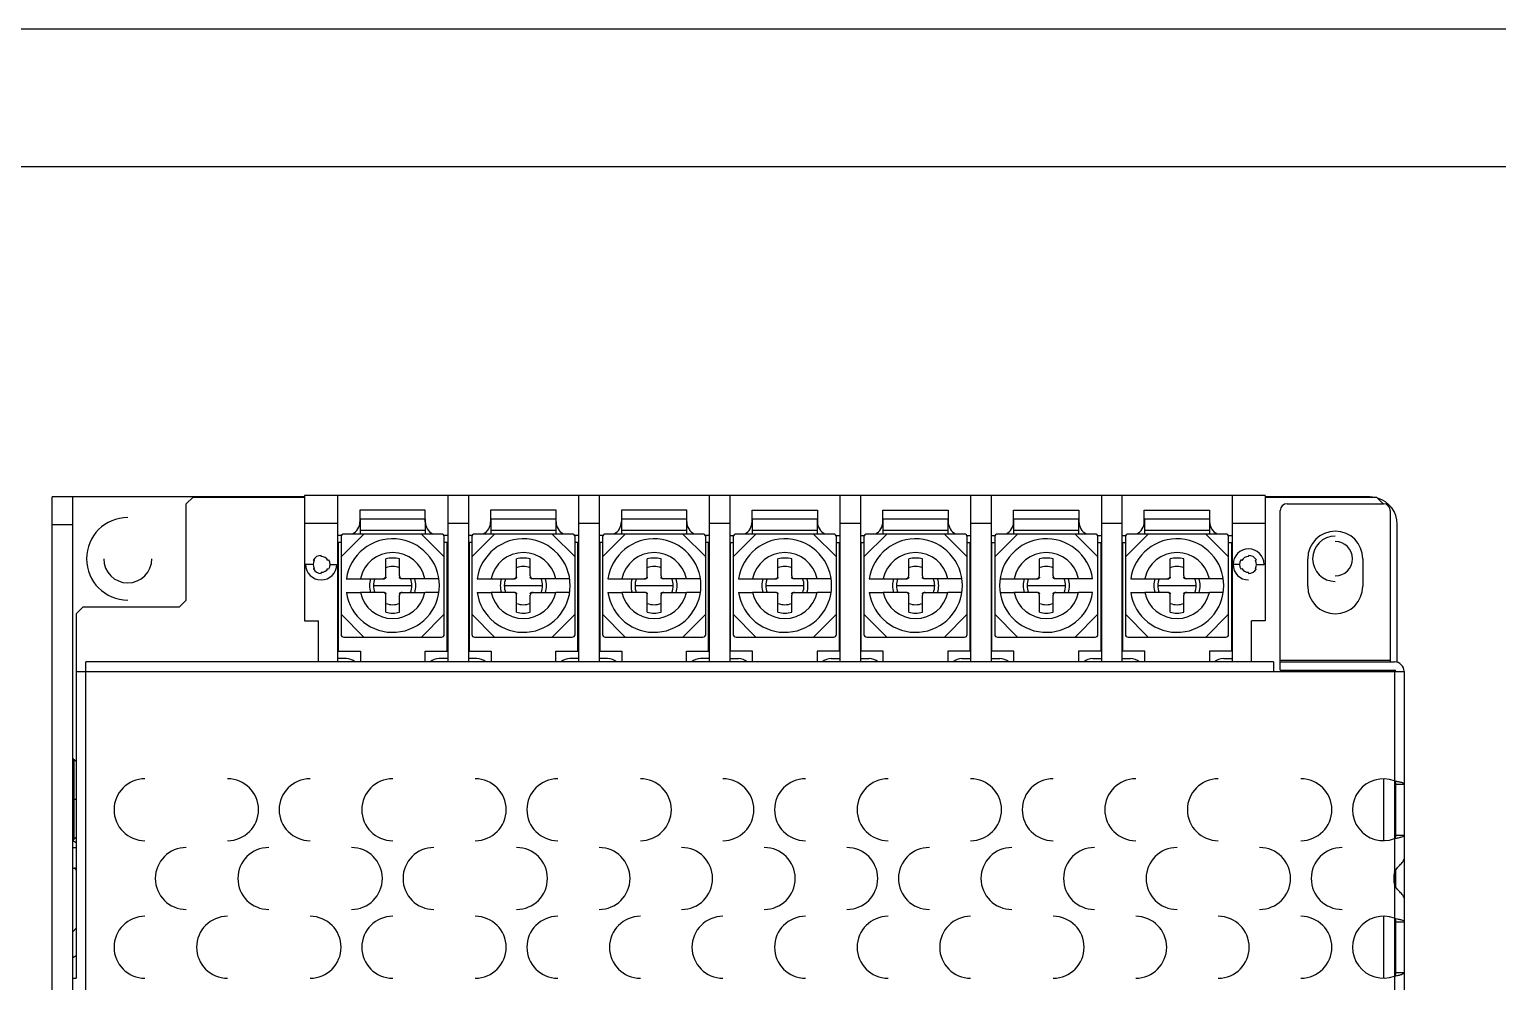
# Model space of a CAD drawing. Header units: millimetres. Extents: x -876 to 1110, y -521 to 521.
# Drawn here: x 288.8 to 395.5, y 275.7 to 345 of the extents above; entities that cross this region are included whole.
import ezdxf

# ---------------------------------------------------------------- set-up
doc = ezdxf.new("R2010")
doc.units = ezdxf.units.MM

msp = doc.modelspace()

# ---------------------------------------------------------------- linework, layer by layer
at = {"color": 7, "linetype": 'Continuous', "lineweight": 25}
for p, q in [((590.48, 345), (230.48, 345)), ((555.48, 335), (240.48, 335)), ((308.83, 311), (290.48, 311)), ((290.48, 112), (290.48, 311)), ((291.98, 112), (291.98, 311)), ((300.73, 310.99), (300.23, 310.49)), ((300.73, 310.99), (308.83, 310.99)), ((308.83, 311.09), (308.83, 301.99)), ((378.63, 311.09), (308.83, 311.09)), ((311.23, 311.09), (311.23, 299)), ((319.23, 311.09), (319.23, 299)), ((320.73, 311.09), (320.73, 299)), ((328.73, 311.09), (328.73, 299)), ((330.23, 311.09), (330.23, 299)), ((338.23, 311.09), (338.23, 299)), ((339.73, 311.09), (339.73, 299)), ((347.73, 311.09), (347.73, 299)), ((349.23, 311.09), (349.23, 299)), ((357.23, 311.09), (357.23, 299)), ((358.73, 311.09), (358.73, 299)), ((366.73, 311.09), (366.73, 299)), ((368.23, 311.09), (368.23, 299)), ((376.23, 311.09), (376.23, 299)), ((378.63, 311.09), (378.63, 301.99)), ((386.23, 311), (378.63, 311)), ((378.63, 310.99), (386.73, 310.99)), ((386.43, 310.99), (386.23, 311)), ((387.22, 310.5), (386.73, 310.99)), ((300.23, 303.49), (300.23, 310.49)), ((317.6, 310.04), (312.85, 310.04)), ((312.85, 310.04), (312.85, 309.19)), ((317.6, 309.19), (317.6, 310.04)), ((327.1, 310.04), (322.35, 310.04)), ((322.35, 310.04), (322.35, 309.19)), ((327.1, 309.19), (327.1, 310.04)), ((336.6, 310.04), (331.85, 310.04)), ((331.85, 310.04), (331.85, 309.19)), ((336.6, 309.19), (336.6, 310.04)), ((341.35, 310.04), (346.1, 310.04)), ((341.35, 309.19), (341.35, 310.04)), ((346.1, 310.04), (346.1, 309.19)), ((350.85, 310.04), (355.6, 310.04)), ((350.85, 309.19), (350.85, 310.04)), ((355.6, 310.04), (355.6, 309.19)), ((360.35, 310.04), (365.1, 310.04)), ((360.35, 309.19), (360.35, 310.04)), ((365.1, 310.04), (365.1, 309.19)), ((369.85, 310.04), (374.6, 310.04)), ((369.85, 309.19), (369.85, 310.04)), ((374.6, 310.04), (374.6, 309.19)), ((379.73, 298.4), (379.73, 310)), ((380.23, 310.5), (387.23, 310.5)), ((387.73, 310), (387.73, 299)), ((290.48, 309), (291.98, 309)), ((308.83, 309.09), (311.23, 309.09)), ((312.88, 308.3), (312.88, 309.39)), ((317.58, 309.39), (312.88, 309.39)), ((312.88, 308.59), (317.58, 308.59)), ((317.58, 309.39), (317.58, 308.3)), ((319.23, 309.09), (320.73, 309.09)), ((322.38, 308.3), (322.38, 309.39)), ((327.08, 309.39), (322.38, 309.39)), ((322.38, 308.59), (327.08, 308.59)), ((327.08, 309.39), (327.08, 308.3)), ((328.73, 309.09), (330.23, 309.09)), ((331.88, 308.3), (331.88, 309.39)), ((336.58, 309.39), (331.88, 309.39)), ((331.88, 308.59), (336.58, 308.59)), ((336.58, 309.39), (336.58, 308.3)), ((338.23, 309.09), (339.73, 309.09)), ((341.38, 308.3), (341.38, 309.39)), ((346.08, 309.39), (341.38, 309.39)), ((341.38, 308.59), (346.08, 308.59)), ((346.08, 309.39), (346.08, 308.3)), ((347.73, 309.09), (349.23, 309.09)), ((350.88, 308.3), (350.88, 309.39)), ((355.58, 309.39), (350.88, 309.39)), ((350.88, 308.59), (355.58, 308.59)), ((355.58, 309.39), (355.58, 308.3)), ((357.23, 309.09), (358.73, 309.09)), ((360.38, 308.3), (360.38, 309.39)), ((365.08, 309.39), (360.38, 309.39)), ((360.38, 308.59), (365.08, 308.59)), ((365.08, 309.39), (365.08, 308.3)), ((366.73, 309.09), (368.23, 309.09)), ((369.88, 308.3), (369.88, 309.39)), ((374.58, 309.39), (369.88, 309.39)), ((369.88, 308.59), (374.58, 308.59)), ((374.58, 309.39), (374.58, 308.3)), ((376.23, 309.09), (378.63, 309.09)), ((388.23, 298.97), (388.23, 309)), ((311.5, 308.19), (311.23, 308.19)), ((311.28, 307.69), (311.28, 299.79)), ((311.48, 307.69), (311.28, 307.69)), ((311.48, 306.65), (313.13, 308.3)), ((311.48, 308.1), (311.48, 301)), ((318.78, 308.3), (311.68, 308.3)), ((317.32, 308.3), (318.98, 306.65)), ((319.23, 308.19), (318.96, 308.19)), ((318.98, 301), (318.98, 308.1)), ((319.18, 307.69), (318.98, 307.69)), ((319.18, 299.79), (319.18, 307.69)), ((321, 308.19), (320.73, 308.19)), ((320.78, 307.69), (320.78, 299.79)), ((320.98, 307.69), (320.78, 307.69)), ((320.98, 306.65), (322.63, 308.3)), ((320.98, 308.1), (320.98, 301)), ((328.28, 308.3), (321.18, 308.3)), ((326.82, 308.3), (328.48, 306.65)), ((328.73, 308.19), (328.46, 308.19)), ((328.48, 301), (328.48, 308.1)), ((328.68, 307.69), (328.48, 307.69)), ((328.68, 299.79), (328.68, 307.69)), ((330.5, 308.19), (330.23, 308.19)), ((330.28, 307.69), (330.28, 299.79)), ((330.48, 307.69), (330.28, 307.69)), ((330.48, 306.65), (332.13, 308.3)), ((330.48, 308.1), (330.48, 301)), ((337.78, 308.3), (330.68, 308.3)), ((336.32, 308.3), (337.98, 306.65)), ((338.23, 308.19), (337.96, 308.19)), ((337.98, 301), (337.98, 308.1)), ((338.18, 307.69), (337.98, 307.69)), ((338.18, 299.79), (338.18, 307.69)), ((339.73, 308.19), (340, 308.19)), ((339.78, 299.79), (339.78, 307.69)), ((339.78, 307.69), (339.98, 307.69)), ((339.98, 306.65), (341.63, 308.3)), ((339.98, 308.1), (339.98, 301)), ((347.28, 308.3), (340.18, 308.3)), ((345.82, 308.3), (347.48, 306.65)), ((347.46, 308.19), (347.73, 308.19)), ((347.48, 301), (347.48, 308.1)), ((347.48, 307.69), (347.68, 307.69)), ((347.68, 307.69), (347.68, 299.79)), ((349.23, 308.19), (349.5, 308.19)), ((349.28, 299.79), (349.28, 307.69)), ((349.28, 307.69), (349.48, 307.69)), ((349.48, 306.65), (351.13, 308.3)), ((349.48, 308.1), (349.48, 301)), ((356.78, 308.3), (349.68, 308.3)), ((355.32, 308.3), (356.98, 306.65)), ((356.96, 308.19), (357.23, 308.19)), ((356.98, 301), (356.98, 308.1)), ((356.98, 307.69), (357.18, 307.69)), ((357.18, 307.69), (357.18, 299.79)), ((358.73, 308.19), (359, 308.19)), ((358.78, 307.69), (358.98, 307.69)), ((358.78, 299.79), (358.78, 307.69)), ((358.98, 306.65), (360.63, 308.3)), ((358.98, 308.1), (358.98, 301)), ((366.28, 308.3), (359.18, 308.3)), ((364.82, 308.3), (366.48, 306.65)), ((366.46, 308.19), (366.73, 308.19)), ((366.48, 301), (366.48, 308.1)), ((366.48, 307.69), (366.68, 307.69)), ((366.68, 307.69), (366.68, 299.79)), ((368.23, 308.19), (368.5, 308.19)), ((368.28, 299.79), (368.28, 307.69)), ((368.28, 307.69), (368.48, 307.69)), ((368.48, 306.65), (370.13, 308.3)), ((368.48, 308.1), (368.48, 301)), ((375.78, 308.3), (368.68, 308.3)), ((374.32, 308.3), (375.98, 306.65)), ((375.96, 308.19), (376.23, 308.19)), ((375.98, 301), (375.98, 308.1)), ((375.98, 307.69), (376.18, 307.69)), ((376.18, 307.69), (376.18, 299.79)), ((309.46, 306.41), (309.53, 306.37)), ((310.03, 306.66), (310.03, 306.74)), ((310.59, 306.41), (310.53, 306.37)), ((314.73, 305.25), (314.73, 306.49)), ((315.73, 305.25), (315.73, 306.49)), ((324.23, 305.25), (324.23, 306.49)), ((325.23, 305.25), (325.23, 306.49)), ((333.73, 305.25), (333.73, 306.49)), ((334.73, 305.25), (334.73, 306.49)), ((343.23, 305.25), (343.23, 306.49)), ((344.23, 305.25), (344.23, 306.49)), ((352.73, 305.25), (352.73, 306.49)), ((353.73, 305.25), (353.73, 306.49)), ((362.23, 305.25), (362.23, 306.49)), ((363.23, 305.25), (363.23, 306.49)), ((371.73, 305.25), (371.73, 306.49)), ((372.73, 305.25), (372.73, 306.49)), ((376.93, 306.37), (376.86, 306.41)), ((377.43, 306.74), (377.43, 306.66)), ((377.93, 306.37), (377.99, 306.41)), ((381.73, 304.5), (381.73, 306.5)), ((385.73, 306.5), (385.73, 304.5)), ((309.45, 306.09), (308.9, 306.09)), ((309.53, 305.8), (309.46, 305.76)), ((310.03, 305.44), (310.03, 305.51)), ((310.53, 305.8), (310.59, 305.76)), ((310.68, 306.09), (311.15, 306.09)), ((376.78, 306.09), (376.3, 306.09)), ((376.86, 305.76), (376.93, 305.8)), ((377.43, 305.51), (377.43, 305.44)), ((377.99, 305.76), (377.93, 305.8)), ((378, 306.09), (378.55, 306.09)), ((312.88, 305.05), (314.63, 305.05)), ((313.84, 304.55), (316.62, 304.55)), ((317.58, 305.05), (315.83, 305.05)), ((322.38, 305.05), (324.13, 305.05)), ((323.34, 304.55), (326.12, 304.55)), ((327.08, 305.05), (325.33, 305.05)), ((331.88, 305.05), (333.63, 305.05)), ((332.84, 304.55), (335.62, 304.55)), ((336.58, 305.05), (334.83, 305.05)), ((341.38, 305.05), (343.13, 305.05)), ((342.34, 304.55), (345.12, 304.55)), ((346.08, 305.05), (344.33, 305.05)), ((350.88, 305.05), (352.63, 305.05)), ((351.84, 304.55), (354.62, 304.55)), ((355.58, 305.05), (353.83, 305.05)), ((360.38, 305.05), (362.13, 305.05)), ((361.34, 304.55), (364.12, 304.55)), ((365.08, 305.05), (363.33, 305.05)), ((369.88, 305.05), (371.63, 305.05)), ((370.84, 304.55), (373.62, 304.55)), ((374.58, 305.05), (372.83, 305.05)), ((300.23, 303.49), (299.73, 303)), ((314.63, 304.05), (312.88, 304.05)), ((314.73, 302.62), (314.73, 303.85)), ((315.73, 302.62), (315.73, 303.85)), ((315.83, 304.05), (317.58, 304.05)), ((324.13, 304.05), (322.38, 304.05)), ((324.23, 302.62), (324.23, 303.85)), ((325.23, 302.62), (325.23, 303.85)), ((325.33, 304.05), (327.08, 304.05)), ((333.63, 304.05), (331.88, 304.05)), ((333.73, 302.62), (333.73, 303.85)), ((334.73, 302.62), (334.73, 303.85)), ((334.83, 304.05), (336.58, 304.05)), ((343.13, 304.05), (341.38, 304.05)), ((343.23, 302.62), (343.23, 303.85)), ((344.23, 302.62), (344.23, 303.85)), ((344.33, 304.05), (346.08, 304.05)), ((352.63, 304.05), (350.88, 304.05)), ((352.73, 302.62), (352.73, 303.85)), ((353.73, 302.62), (353.73, 303.85)), ((353.83, 304.05), (355.58, 304.05)), ((362.13, 304.05), (360.38, 304.05)), ((362.23, 302.62), (362.23, 303.85)), ((363.23, 302.62), (363.23, 303.85)), ((363.33, 304.05), (365.08, 304.05)), ((371.63, 304.05), (369.88, 304.05)), ((371.73, 302.62), (371.73, 303.85)), ((372.73, 302.62), (372.73, 303.85)), ((372.83, 304.05), (374.58, 304.05)), ((292.73, 303), (292.23, 302.49)), ((292.23, 302.49), (292.23, 276)), ((292.73, 303), (299.73, 303)), ((308.83, 301.99), (309.83, 301.99)), ((309.83, 299), (309.83, 301.99)), ((313.13, 300.8), (311.48, 302.46)), ((318.98, 302.46), (317.32, 300.8)), ((322.63, 300.8), (320.98, 302.46)), ((328.48, 302.46), (326.82, 300.8)), ((332.13, 300.8), (330.48, 302.46)), ((337.98, 302.46), (336.32, 300.8)), ((341.63, 300.8), (339.98, 302.46)), ((347.48, 302.46), (345.82, 300.8)), ((351.13, 300.8), (349.48, 302.46)), ((356.98, 302.46), (355.32, 300.8)), ((360.63, 300.8), (358.98, 302.46)), ((366.48, 302.46), (364.82, 300.8)), ((370.13, 300.8), (368.48, 302.46)), ((375.98, 302.46), (374.32, 300.8)), ((378.63, 301.99), (377.63, 301.99)), ((377.63, 299), (377.63, 301.99)), ((311.68, 300.8), (318.78, 300.8)), ((321.18, 300.8), (328.28, 300.8)), ((330.68, 300.8), (337.78, 300.8)), ((340.18, 300.8), (347.28, 300.8)), ((349.68, 300.8), (356.78, 300.8)), ((359.18, 300.8), (366.28, 300.8)), ((368.68, 300.8), (375.78, 300.8)), ((292.93, 127.2), (292.93, 299)), ((379.23, 299), (292.93, 299)), ((311.85, 299.24), (311.23, 299.24)), ((311.28, 299.79), (312.88, 299.79)), ((312.88, 299.79), (312.88, 299)), ((317.58, 299), (317.58, 299.79)), ((317.58, 299.79), (319.18, 299.79)), ((319.23, 299.24), (318.6, 299.24)), ((321.35, 299.24), (320.73, 299.24)), ((320.78, 299.79), (322.38, 299.79)), ((322.38, 299.79), (322.38, 299)), ((327.08, 299), (327.08, 299.79)), ((327.08, 299.79), (328.68, 299.79)), ((328.73, 299.24), (328.1, 299.24)), ((330.85, 299.24), (330.23, 299.24)), ((330.28, 299.79), (331.88, 299.79)), ((331.88, 299.79), (331.88, 299)), ((336.58, 299), (336.58, 299.79)), ((336.58, 299.79), (338.18, 299.79)), ((338.23, 299.24), (337.6, 299.24)), ((339.73, 299.24), (340.35, 299.24)), ((341.38, 299.79), (339.78, 299.79)), ((341.38, 299), (341.38, 299.79)), ((347.68, 299.79), (346.08, 299.79)), ((346.08, 299.79), (346.08, 299)), ((347.1, 299.24), (347.73, 299.24)), ((349.23, 299.24), (349.85, 299.24)), ((350.88, 299.79), (349.28, 299.79)), ((350.88, 299), (350.88, 299.79)), ((357.18, 299.79), (355.58, 299.79)), ((355.58, 299.79), (355.58, 299)), ((356.6, 299.24), (357.23, 299.24)), ((358.73, 299.24), (359.35, 299.24)), ((360.38, 299.79), (358.78, 299.79)), ((360.38, 299), (360.38, 299.79)), ((366.68, 299.79), (365.08, 299.79)), ((365.08, 299.79), (365.08, 299)), ((366.1, 299.24), (366.73, 299.24)), ((368.23, 299.24), (368.85, 299.24)), ((369.88, 299.79), (368.28, 299.79)), ((369.88, 299), (369.88, 299.79)), ((376.18, 299.79), (374.58, 299.79)), ((374.58, 299.79), (374.58, 299)), ((375.6, 299.24), (376.23, 299.24)), ((379.23, 299), (379.23, 298.3)), ((387.73, 299.1), (379.73, 299.1)), ((379.73, 299), (388.03, 299)), ((292.23, 298.3), (388.73, 298.3)), ((379.73, 298.4), (388.03, 298.4)), ((387.23, 298.4), (387.23, 298.3)), ((388.03, 298.3), (388.03, 115.6)), ((388.73, 298.3), (388.73, 115)), ((292.23, 291.75), (292.08, 291.9)), ((292.08, 286.1), (292.08, 291.9)), ((387.23, 290.5), (387.23, 286)), ((388.13, 290.11), (388.73, 290.11)), ((388.13, 286.38), (388.13, 290.11)), ((292.23, 289), (292.08, 289)), ((292.23, 285.85), (291.98, 286)), ((292.08, 286.1), (292.23, 286.25)), ((388.73, 286.38), (388.13, 286.38)), ((291.98, 285.5), (292.23, 285.5)), ((291.98, 284), (292.23, 284)), ((292.08, 284.04), (292.23, 283.86)), ((388.13, 282.61), (388.13, 283.88)), ((292.23, 279.63), (291.98, 279.36)), ((387.23, 280.5), (387.23, 276)), ((388.13, 280.11), (388.73, 280.11)), ((388.13, 276.38), (388.13, 280.11)), ((291.98, 277.5), (292.23, 277.65)), ((388.73, 276.38), (388.13, 276.38)), ((291.98, 276), (292.23, 276))]:
    msp.add_line(p, q, dxfattribs=at)
for centre, radius, start, end in [((386.23, 309), 2, 0, 73.3157), ((295.98, 306.5), 3, 90, 270), ((380.23, 310), 0.5, 90, 180), ((387.23, 310), 0.5, 0, 90), ((311.85, 309.19), 1, 297.7423, 360), ((318.6, 309.19), 1, 180, 242.2577), ((321.35, 309.19), 1, 297.7423, 360), ((328.1, 309.19), 1, 180, 242.2577), ((330.85, 309.19), 1, 297.7423, 0), ((337.6, 309.19), 1, 180, 242.2577), ((340.35, 309.19), 1, 297.7423, 0), ((347.1, 309.19), 1, 180, 242.2577), ((349.85, 309.19), 1, 297.7423, 0), ((356.6, 309.19), 1, 180, 242.2577), ((359.35, 309.19), 1, 297.7423, 360), ((366.1, 309.19), 1, 180, 242.2577), ((368.85, 309.19), 1, 297.7423, 360), ((375.6, 309.19), 1, 180, 242.2577), ((383.73, 306.5), 2, 0, 180), ((311.68, 308.1), 0.2, 90, 180), ((315.23, 304.55), 3.4, 188.4565, 171.5435), ((318.78, 308.1), 0.2, 360, 90), ((321.18, 308.1), 0.2, 90, 180), ((324.73, 304.55), 3.4, 188.4565, 171.5435), ((328.28, 308.1), 0.2, 0, 90), ((330.68, 308.1), 0.2, 90, 180), ((334.23, 304.55), 3.4, 188.4565, 171.5435), ((337.78, 308.1), 0.2, 0, 90), ((340.18, 308.1), 0.2, 90, 180), ((343.73, 304.55), 3.4, 188.4565, 171.5435), ((347.28, 308.1), 0.2, 0, 90), ((349.68, 308.1), 0.2, 90, 180), ((353.23, 304.55), 3.4, 188.4565, 171.5435), ((356.78, 308.1), 0.2, 0, 90), ((359.18, 308.1), 0.2, 90, 180), ((362.73, 304.55), 3.4, 8.4565, 351.5435), ((366.28, 308.1), 0.2, 0, 90), ((368.68, 308.1), 0.2, 90, 180), ((372.23, 304.55), 3.4, 188.4565, 171.5435), ((375.78, 308.1), 0.2, 360, 90), ((383.73, 306.5), 1.65, 90, 270), ((383.73, 306.5), 1.25, 270, 90), ((295.98, 306.5), 1.75, 180, 0), ((310.03, 306.09), 0.575, 150, 210), ((310.03, 306.09), 0.65, 90, 150), ((310.03, 306.09), 0.575, 30, 90), ((310.03, 306.09), 0.65, 330, 30), ((315.23, 304.55), 2.4, 12.0247, 167.9753), ((315.23, 304.55), 2, 75.5225, 104.4775), ((324.73, 304.55), 2.4, 12.0247, 167.9753), ((324.73, 304.55), 2, 75.5225, 104.4775), ((334.23, 304.55), 2.4, 12.0247, 167.9753), ((334.23, 304.55), 2, 75.5225, 104.4775), ((343.73, 304.55), 2.4, 12.0247, 167.9753), ((343.73, 304.55), 2, 75.5225, 104.4775), ((353.23, 304.55), 2.4, 12.0247, 167.9753), ((353.23, 304.55), 2, 75.5225, 104.4775), ((362.73, 304.55), 2.4, 12.0247, 167.9753), ((362.73, 304.55), 2, 75.5225, 104.4775), ((372.23, 304.55), 2.4, 12.0247, 167.9753), ((372.23, 304.55), 2, 75.5225, 104.4775), ((377.43, 306.09), 1.13, 360, 270), ((377.43, 306.09), 0.65, 150, 210), ((377.43, 306.09), 0.575, 90, 150), ((377.43, 306.09), 0.65, 30, 90), ((377.43, 306.09), 0.575, 330, 30), ((310.03, 306.09), 1.13, 180, 0), ((310.03, 306.09), 0.65, 210, 270), ((310.03, 306.09), 0.575, 270, 330), ((315.23, 304.55), 1.39, 68.8975, 111.1025), ((324.73, 304.55), 1.39, 68.8975, 111.1025), ((334.23, 304.55), 1.39, 68.8975, 111.1025), ((343.73, 304.55), 1.39, 68.8975, 111.1025), ((353.23, 304.55), 1.39, 68.8975, 111.1025), ((362.73, 304.55), 1.39, 68.8975, 111.1025), ((372.23, 304.55), 1.39, 68.8975, 111.1025), ((377.43, 306.09), 0.575, 210, 270), ((377.43, 306.09), 0.65, 270, 330), ((315.23, 304.55), 1.68, 162.6842, 197.3158), ((315.23, 304.55), 1.39, 158.8975, 201.1025), ((315.23, 304.55), 1.39, 338.8976, 21.1025), ((315.23, 304.55), 1.68, 342.6842, 17.3159), ((324.73, 304.55), 1.68, 162.6842, 197.3158), ((324.73, 304.55), 1.39, 158.8975, 201.1025), ((324.73, 304.55), 1.39, 338.8976, 21.1025), ((324.73, 304.55), 1.68, 342.6842, 17.3159), ((334.23, 304.55), 1.68, 162.6842, 197.3158), ((334.23, 304.55), 1.39, 158.8975, 201.1025), ((334.23, 304.55), 1.39, 338.8976, 21.1025), ((334.23, 304.55), 1.68, 342.6842, 17.3159), ((343.73, 304.55), 1.68, 162.6842, 197.3158), ((343.73, 304.55), 1.39, 158.8975, 201.1025), ((343.73, 304.55), 1.39, 338.8976, 21.1025), ((343.73, 304.55), 1.68, 342.6842, 17.3159), ((353.23, 304.55), 1.68, 162.6842, 197.3158), ((353.23, 304.55), 1.39, 158.8975, 201.1025), ((353.23, 304.55), 1.39, 338.8976, 21.1025), ((353.23, 304.55), 1.68, 342.6842, 17.3159), ((362.73, 304.55), 1.68, 162.6842, 197.3158), ((362.73, 304.55), 1.39, 158.8975, 201.1025), ((362.73, 304.55), 1.39, 338.8976, 21.1025), ((362.73, 304.55), 1.68, 342.6842, 17.3158), ((372.23, 304.55), 1.68, 162.6842, 197.3158), ((372.23, 304.55), 1.39, 158.8975, 201.1025), ((372.23, 304.55), 1.39, 338.8976, 21.1025), ((372.23, 304.55), 1.68, 342.6842, 17.3159), ((383.73, 304.5), 2, 180, 0), ((315.23, 304.55), 2.4, 192.0247, 347.9753), ((315.23, 304.55), 1.39, 248.8975, 291.1028), ((324.73, 304.55), 2.4, 192.0247, 347.9753), ((324.73, 304.55), 1.39, 248.8975, 291.1028), ((334.23, 304.55), 2.4, 192.0247, 347.9753), ((334.23, 304.55), 1.39, 248.8975, 291.1028), ((343.73, 304.55), 2.4, 192.0247, 347.9753), ((343.73, 304.55), 1.39, 248.8975, 291.1028), ((353.23, 304.55), 2.4, 192.0247, 347.9753), ((353.23, 304.55), 1.39, 248.8975, 291.1026), ((362.73, 304.55), 2.4, 192.0247, 347.9753), ((362.73, 304.55), 1.39, 248.8975, 291.1026), ((372.23, 304.55), 2.4, 192.0247, 347.9753), ((372.23, 304.55), 1.39, 248.8975, 291.1026), ((315.23, 304.55), 2, 255.5225, 284.478), ((324.73, 304.55), 2, 255.5225, 284.478), ((334.23, 304.55), 2, 255.5225, 284.478), ((343.73, 304.55), 2, 255.5225, 284.478), ((353.23, 304.55), 2, 255.5225, 284.478), ((362.73, 304.55), 2, 255.5225, 284.478), ((372.23, 304.55), 2, 255.5225, 284.478), ((311.68, 301), 0.2, 180, 270), ((318.78, 301), 0.2, 270, 0), ((321.18, 301), 0.2, 180, 270), ((328.28, 301), 0.2, 270, 0), ((330.68, 301), 0.2, 180, 270), ((337.78, 301), 0.2, 270, 0), ((340.18, 301), 0.2, 180, 270), ((347.28, 301), 0.2, 270, 0), ((349.68, 301), 0.2, 180, 270), ((356.78, 301), 0.2, 270, 0), ((359.18, 301), 0.2, 180, 270), ((366.28, 301), 0.2, 270, 0), ((368.68, 301), 0.2, 180, 270), ((375.78, 301), 0.2, 270, 0), ((311.85, 298.24), 1, 49.5702, 90), ((318.6, 298.24), 1, 90, 130.4298), ((321.35, 298.24), 1, 49.5702, 90), ((328.1, 298.24), 1, 90, 130.4298), ((330.85, 298.24), 1, 49.5702, 90), ((337.6, 298.24), 1, 90, 130.4298), ((340.35, 298.24), 1, 49.5702, 90), ((347.1, 298.24), 1, 90, 130.4298), ((349.85, 298.24), 1, 49.5702, 90), ((356.6, 298.24), 1, 90, 130.4298), ((359.35, 298.24), 1, 49.5702, 90), ((366.1, 298.24), 1, 90, 130.4298), ((368.85, 298.24), 1, 49.5702, 90), ((375.6, 298.24), 1, 90, 130.4298), ((388.03, 298.3), 0.7, 0, 90), ((388.03, 298.3), 0.1, 0, 90), ((292.08, 292), 0.1, 180, 270), ((297.23, 288.25), 2.25, 90, 270), ((303.23, 288.25), 2.25, 270, 90), ((309.23, 288.25), 2.25, 90, 270), ((315.23, 288.25), 2.25, 90, 270), ((321.23, 288.25), 2.25, 270, 90), ((327.23, 288.25), 2.25, 90, 270), ((333.23, 288.25), 2.25, 270, 90), ((339.23, 288.25), 2.25, 270, 90), ((345.23, 288.25), 2.25, 90, 270), ((351.23, 288.25), 2.25, 90, 270), ((357.23, 288.25), 2.25, 270, 90), ((363.23, 288.25), 2.25, 90, 270), ((369.23, 288.25), 2.25, 90, 270), ((375.23, 288.25), 2.25, 90, 270), ((381.23, 288.25), 2.25, 270, 90), ((387.23, 288.25), 2.25, 69.1725, 290.8275), ((292.08, 286), 0.1, 90, 180), ((300.23, 283.25), 2.25, 90, 270), ((306.23, 283.25), 2.25, 90, 270), ((312.23, 283.25), 2.25, 270, 90), ((318.23, 283.25), 2.25, 90, 270), ((324.23, 283.25), 2.25, 270, 90), ((330.23, 283.25), 2.25, 270, 90), ((336.23, 283.25), 2.25, 270, 90), ((342.23, 283.25), 2.25, 270, 90), ((348.23, 283.25), 2.25, 270, 90), ((354.23, 283.25), 2.25, 90, 270), ((360.23, 283.25), 2.25, 90, 270), ((366.23, 283.25), 2.25, 90, 270), ((372.23, 283.25), 2.25, 90, 270), ((378.23, 283.25), 2.25, 270, 90), ((384.23, 283.25), 2.25, 90, 270), ((390.23, 283.25), 2.25, 167.8985, 192.1015), ((297.23, 278.25), 2.25, 90, 270), ((303.23, 278.25), 2.25, 90, 270), ((309.23, 278.25), 2.25, 270, 90), ((315.23, 278.25), 2.25, 90, 270), ((321.23, 278.25), 2.25, 270, 90), ((327.23, 278.25), 2.25, 90, 270), ((333.23, 278.25), 2.25, 90, 270), ((339.23, 278.25), 2.25, 90, 270), ((345.23, 278.25), 2.25, 90, 270), ((351.23, 278.25), 2.25, 90, 270), ((357.23, 278.25), 2.25, 90, 270), ((363.23, 278.25), 2.25, 270, 90), ((369.23, 278.25), 2.25, 270, 90), ((375.23, 278.25), 2.25, 270, 90), ((381.23, 278.25), 2.25, 270, 90), ((387.23, 278.25), 2.25, 69.1725, 290.8275)]:
    msp.add_arc(centre, radius, start, end, dxfattribs=at)
for points in [[(314.53, 305.05), (314.55, 305.05), (314.61, 305.06), (314.67, 305.11), (314.72, 305.17), (314.72, 305.23), (314.73, 305.25)], [(315.73, 305.25), (315.73, 305.23), (315.74, 305.17), (315.78, 305.11), (315.85, 305.06), (315.9, 305.05), (315.93, 305.05)], [(324.03, 305.05), (324.05, 305.05), (324.11, 305.06), (324.17, 305.11), (324.22, 305.17), (324.22, 305.23), (324.23, 305.25)], [(325.23, 305.25), (325.23, 305.23), (325.24, 305.17), (325.28, 305.11), (325.35, 305.06), (325.4, 305.05), (325.43, 305.05)], [(333.53, 305.05), (333.55, 305.05), (333.61, 305.06), (333.67, 305.11), (333.72, 305.17), (333.72, 305.23), (333.73, 305.25)], [(334.73, 305.25), (334.73, 305.23), (334.74, 305.17), (334.78, 305.11), (334.85, 305.06), (334.9, 305.05), (334.93, 305.05)], [(343.03, 305.05), (343.05, 305.05), (343.11, 305.06), (343.17, 305.11), (343.22, 305.17), (343.22, 305.23), (343.23, 305.25)], [(344.23, 305.25), (344.23, 305.23), (344.24, 305.17), (344.28, 305.11), (344.35, 305.06), (344.4, 305.05), (344.43, 305.05)], [(352.53, 305.05), (352.55, 305.05), (352.61, 305.06), (352.67, 305.11), (352.72, 305.17), (352.72, 305.23), (352.73, 305.25)], [(353.73, 305.25), (353.73, 305.23), (353.74, 305.17), (353.78, 305.11), (353.85, 305.06), (353.9, 305.05), (353.93, 305.05)], [(362.03, 305.05), (362.05, 305.05), (362.11, 305.06), (362.17, 305.11), (362.22, 305.17), (362.22, 305.23), (362.23, 305.25)], [(363.23, 305.25), (363.23, 305.23), (363.24, 305.17), (363.28, 305.11), (363.35, 305.06), (363.4, 305.05), (363.43, 305.05)], [(371.53, 305.05), (371.55, 305.05), (371.61, 305.06), (371.67, 305.11), (371.72, 305.17), (371.72, 305.23), (371.73, 305.25)], [(372.73, 305.25), (372.73, 305.23), (372.74, 305.17), (372.78, 305.11), (372.85, 305.06), (372.9, 305.05), (372.93, 305.05)], [(314.73, 303.85), (314.72, 303.88), (314.72, 303.93), (314.67, 304), (314.61, 304.04), (314.55, 304.05), (314.53, 304.05)], [(315.93, 304.05), (315.9, 304.05), (315.85, 304.04), (315.78, 304), (315.74, 303.93), (315.73, 303.88), (315.73, 303.85)], [(324.23, 303.85), (324.22, 303.88), (324.22, 303.93), (324.17, 304), (324.11, 304.04), (324.05, 304.05), (324.03, 304.05)], [(325.43, 304.05), (325.4, 304.05), (325.35, 304.04), (325.28, 304), (325.24, 303.93), (325.23, 303.88), (325.23, 303.85)], [(333.73, 303.85), (333.72, 303.88), (333.72, 303.93), (333.67, 304), (333.61, 304.04), (333.55, 304.05), (333.53, 304.05)], [(334.93, 304.05), (334.9, 304.05), (334.85, 304.04), (334.78, 304), (334.74, 303.93), (334.73, 303.88), (334.73, 303.85)], [(343.23, 303.85), (343.22, 303.88), (343.22, 303.93), (343.17, 304), (343.11, 304.04), (343.05, 304.05), (343.03, 304.05)], [(344.43, 304.05), (344.4, 304.05), (344.35, 304.04), (344.28, 304), (344.24, 303.93), (344.23, 303.88), (344.23, 303.85)], [(352.73, 303.85), (352.72, 303.88), (352.72, 303.93), (352.67, 304), (352.61, 304.04), (352.55, 304.05), (352.53, 304.05)], [(353.93, 304.05), (353.9, 304.05), (353.85, 304.04), (353.78, 304), (353.74, 303.93), (353.73, 303.88), (353.73, 303.85)], [(362.23, 303.85), (362.22, 303.88), (362.22, 303.93), (362.17, 304), (362.11, 304.04), (362.05, 304.05), (362.03, 304.05)], [(363.43, 304.05), (363.4, 304.05), (363.35, 304.04), (363.28, 304), (363.24, 303.93), (363.23, 303.88), (363.23, 303.85)], [(371.73, 303.85), (371.72, 303.88), (371.72, 303.93), (371.67, 304), (371.61, 304.04), (371.55, 304.05), (371.53, 304.05)], [(372.93, 304.05), (372.9, 304.05), (372.85, 304.04), (372.78, 304), (372.74, 303.93), (372.73, 303.88), (372.73, 303.85)]]:
    msp.add_open_spline(points, degree=3, dxfattribs=at)
for points, knots in [([(311.86, 305.05), (311.87, 305.05), (311.88, 305.05), (311.95, 305.05), (312.05, 305.05), (312.23, 305.05), (312.51, 305.05), (312.76, 305.05), (312.88, 305.05)], [0, 0, 0, 0, 0.135788, 0.268407, 0.397975, 0.524581, 0.767996, 1, 1, 1, 1]), ([(314.73, 305.15), (314.73, 305.15), (314.73, 305.13), (314.72, 305.11), (314.71, 305.1), (314.7, 305.08), (314.68, 305.07), (314.67, 305.06), (314.65, 305.05), (314.63, 305.05), (314.63, 305.05)], [0, 0, 0, 0, 0.141169, 0.273675, 0.388386, 0.500093, 0.611703, 0.726409, 0.858845, 1, 1, 1, 1]), ([(315.83, 305.05), (315.82, 305.05), (315.81, 305.05), (315.79, 305.06), (315.77, 305.07), (315.76, 305.08), (315.74, 305.1), (315.74, 305.11), (315.73, 305.13), (315.73, 305.15), (315.73, 305.15)], [0, 0, 0, 0, 0.141169, 0.273675, 0.388386, 0.500093, 0.611703, 0.726409, 0.858845, 1, 1, 1, 1]), ([(318.59, 305.05), (318.58, 305.05), (318.55, 305.05), (318.31, 305.05), (317.98, 305.05), (317.71, 305.05), (317.58, 305.05)], [0, 0, 0, 0, 0.248089, 0.495761, 0.744884, 1, 1, 1, 1]), ([(321.36, 305.05), (321.37, 305.05), (321.38, 305.05), (321.45, 305.05), (321.55, 305.05), (321.73, 305.05), (322.01, 305.05), (322.26, 305.05), (322.38, 305.05)], [0, 0, 0, 0, 0.135788, 0.268407, 0.397975, 0.524581, 0.767996, 1, 1, 1, 1]), ([(324.23, 305.15), (324.23, 305.15), (324.23, 305.13), (324.22, 305.11), (324.21, 305.1), (324.2, 305.08), (324.18, 305.07), (324.17, 305.06), (324.15, 305.05), (324.13, 305.05), (324.13, 305.05)], [0, 0, 0, 0, 0.1411695, 0.2736751, 0.3883858, 0.5000933, 0.6117032, 0.7264094, 0.8588451, 1, 1, 1, 1]), ([(325.33, 305.05), (325.32, 305.05), (325.31, 305.05), (325.29, 305.06), (325.27, 305.07), (325.26, 305.08), (325.24, 305.1), (325.24, 305.11), (325.23, 305.13), (325.23, 305.15), (325.23, 305.15)], [0, 0, 0, 0, 0.141169, 0.273675, 0.388386, 0.500093, 0.611703, 0.726409, 0.858845, 1, 1, 1, 1]), ([(328.09, 305.05), (328.08, 305.05), (328.05, 305.05), (327.81, 305.05), (327.48, 305.05), (327.21, 305.05), (327.08, 305.05)], [0, 0, 0, 0, 0.2480891, 0.495761, 0.7448843, 1, 1, 1, 1]), ([(330.86, 305.05), (330.87, 305.05), (330.88, 305.05), (330.95, 305.05), (331.05, 305.05), (331.23, 305.05), (331.51, 305.05), (331.76, 305.05), (331.88, 305.05)], [0, 0, 0, 0, 0.135788, 0.268407, 0.397975, 0.524581, 0.767996, 1, 1, 1, 1]), ([(333.73, 305.15), (333.73, 305.15), (333.73, 305.13), (333.72, 305.11), (333.71, 305.1), (333.7, 305.08), (333.68, 305.07), (333.67, 305.06), (333.65, 305.05), (333.63, 305.05), (333.63, 305.05)], [0, 0, 0, 0, 0.141169, 0.273675, 0.388386, 0.500093, 0.611703, 0.726409, 0.858845, 1, 1, 1, 1]), ([(334.83, 305.05), (334.82, 305.05), (334.81, 305.05), (334.79, 305.06), (334.77, 305.07), (334.76, 305.08), (334.74, 305.1), (334.74, 305.11), (334.73, 305.13), (334.73, 305.15), (334.73, 305.15)], [0, 0, 0, 0, 0.141169, 0.273675, 0.388386, 0.500093, 0.611703, 0.726409, 0.858845, 1, 1, 1, 1]), ([(337.59, 305.05), (337.58, 305.05), (337.55, 305.05), (337.31, 305.05), (336.98, 305.05), (336.71, 305.05), (336.58, 305.05)], [0, 0, 0, 0, 0.248089, 0.495761, 0.744884, 1, 1, 1, 1]), ([(340.36, 305.05), (340.37, 305.05), (340.38, 305.05), (340.45, 305.05), (340.55, 305.05), (340.73, 305.05), (341.01, 305.05), (341.26, 305.05), (341.38, 305.05)], [0, 0, 0, 0, 0.135788, 0.268407, 0.397975, 0.524581, 0.767996, 1, 1, 1, 1]), ([(343.23, 305.15), (343.23, 305.15), (343.23, 305.13), (343.22, 305.11), (343.21, 305.1), (343.2, 305.08), (343.18, 305.07), (343.17, 305.06), (343.15, 305.05), (343.13, 305.05), (343.13, 305.05)], [0, 0, 0, 0, 0.141169, 0.273675, 0.388386, 0.500093, 0.611703, 0.726409, 0.858845, 1, 1, 1, 1]), ([(344.33, 305.05), (344.32, 305.05), (344.31, 305.05), (344.29, 305.06), (344.27, 305.07), (344.26, 305.08), (344.24, 305.1), (344.24, 305.11), (344.23, 305.13), (344.23, 305.15), (344.23, 305.15)], [0, 0, 0, 0, 0.141169, 0.273675, 0.388386, 0.500093, 0.611703, 0.726409, 0.858845, 1, 1, 1, 1]), ([(347.09, 305.05), (347.08, 305.05), (347.05, 305.05), (346.81, 305.05), (346.48, 305.05), (346.21, 305.05), (346.08, 305.05)], [0, 0, 0, 0, 0.2480891, 0.495761, 0.7448843, 1, 1, 1, 1]), ([(349.86, 305.05), (349.87, 305.05), (349.88, 305.05), (349.95, 305.05), (350.05, 305.05), (350.23, 305.05), (350.51, 305.05), (350.76, 305.05), (350.88, 305.05)], [0, 0, 0, 0, 0.135788, 0.268407, 0.397975, 0.524581, 0.767996, 1, 1, 1, 1]), ([(352.73, 305.15), (352.73, 305.15), (352.73, 305.13), (352.72, 305.11), (352.71, 305.1), (352.7, 305.08), (352.68, 305.07), (352.67, 305.06), (352.65, 305.05), (352.63, 305.05), (352.63, 305.05)], [0, 0, 0, 0, 0.141168, 0.273672, 0.388384, 0.500093, 0.611705, 0.726413, 0.858847, 1, 1, 1, 1]), ([(353.83, 305.05), (353.82, 305.05), (353.81, 305.05), (353.79, 305.06), (353.77, 305.07), (353.76, 305.08), (353.74, 305.1), (353.74, 305.11), (353.73, 305.13), (353.73, 305.15), (353.73, 305.15)], [0, 0, 0, 0, 0.141168, 0.273672, 0.388384, 0.500093, 0.611705, 0.726413, 0.858847, 1, 1, 1, 1]), ([(356.59, 305.05), (356.58, 305.05), (356.55, 305.05), (356.31, 305.05), (355.98, 305.05), (355.71, 305.05), (355.58, 305.05)], [0, 0, 0, 0, 0.248089, 0.495761, 0.744884, 1, 1, 1, 1]), ([(359.36, 305.05), (359.37, 305.05), (359.38, 305.05), (359.45, 305.05), (359.55, 305.05), (359.73, 305.05), (360.01, 305.05), (360.26, 305.05), (360.38, 305.05)], [0, 0, 0, 0, 0.135788, 0.268407, 0.397975, 0.524581, 0.767996, 1, 1, 1, 1]), ([(362.23, 305.15), (362.23, 305.15), (362.23, 305.13), (362.22, 305.11), (362.21, 305.1), (362.2, 305.08), (362.18, 305.07), (362.17, 305.06), (362.15, 305.05), (362.13, 305.05), (362.13, 305.05)], [0, 0, 0, 0, 0.141169, 0.273675, 0.388386, 0.500093, 0.611703, 0.726409, 0.858845, 1, 1, 1, 1]), ([(363.33, 305.05), (363.32, 305.05), (363.31, 305.05), (363.29, 305.06), (363.27, 305.07), (363.26, 305.08), (363.24, 305.1), (363.24, 305.11), (363.23, 305.13), (363.23, 305.15), (363.23, 305.15)], [0, 0, 0, 0, 0.141169, 0.273675, 0.388386, 0.500093, 0.611703, 0.726409, 0.858845, 1, 1, 1, 1]), ([(366.09, 305.05), (366.08, 305.05), (366.05, 305.05), (365.81, 305.05), (365.48, 305.05), (365.21, 305.05), (365.08, 305.05)], [0, 0, 0, 0, 0.248089, 0.495761, 0.744884, 1, 1, 1, 1]), ([(368.86, 305.05), (368.87, 305.05), (368.88, 305.05), (368.95, 305.05), (369.05, 305.05), (369.23, 305.05), (369.51, 305.05), (369.76, 305.05), (369.88, 305.05)], [0, 0, 0, 0, 0.1357881, 0.2684073, 0.3979747, 0.5245815, 0.767996, 1, 1, 1, 1]), ([(371.73, 305.15), (371.73, 305.15), (371.73, 305.13), (371.72, 305.11), (371.71, 305.1), (371.7, 305.08), (371.68, 305.07), (371.67, 305.06), (371.65, 305.05), (371.63, 305.05), (371.63, 305.05)], [0, 0, 0, 0, 0.141169, 0.273675, 0.388386, 0.500093, 0.611703, 0.726409, 0.858845, 1, 1, 1, 1]), ([(372.83, 305.05), (372.82, 305.05), (372.81, 305.05), (372.79, 305.06), (372.77, 305.07), (372.76, 305.08), (372.74, 305.1), (372.74, 305.11), (372.73, 305.13), (372.73, 305.15), (372.73, 305.15)], [0, 0, 0, 0, 0.141169, 0.273675, 0.388386, 0.500093, 0.611703, 0.726409, 0.858845, 1, 1, 1, 1]), ([(375.59, 305.05), (375.58, 305.05), (375.55, 305.05), (375.31, 305.05), (374.98, 305.05), (374.71, 305.05), (374.58, 305.05)], [0, 0, 0, 0, 0.2480891, 0.495761, 0.7448843, 1, 1, 1, 1]), ([(311.86, 304.05), (311.88, 304.05), (311.91, 304.05), (312.14, 304.05), (312.48, 304.05), (312.75, 304.05), (312.88, 304.05)], [0, 0, 0, 0, 0.248202, 0.49551, 0.745147, 1, 1, 1, 1]), ([(314.63, 304.05), (314.63, 304.05), (314.65, 304.05), (314.67, 304.04), (314.68, 304.03), (314.7, 304.02), (314.71, 304.01), (314.72, 303.99), (314.73, 303.97), (314.73, 303.96), (314.73, 303.95)], [0, 0, 0, 0, 0.141169, 0.273675, 0.388386, 0.500093, 0.611703, 0.726409, 0.858845, 1, 1, 1, 1]), ([(315.73, 303.95), (315.73, 303.96), (315.73, 303.97), (315.74, 303.99), (315.74, 304.01), (315.76, 304.02), (315.77, 304.03), (315.79, 304.04), (315.81, 304.05), (315.82, 304.05), (315.83, 304.05)], [0, 0, 0, 0, 0.141169, 0.273675, 0.388386, 0.500093, 0.611703, 0.726409, 0.858845, 1, 1, 1, 1]), ([(318.59, 304.05), (318.59, 304.05), (318.58, 304.05), (318.51, 304.05), (318.4, 304.05), (318.23, 304.05), (317.95, 304.05), (317.7, 304.05), (317.58, 304.05)], [0, 0, 0, 0, 0.135788, 0.268407, 0.397975, 0.524581, 0.767996, 1, 1, 1, 1]), ([(321.36, 304.05), (321.38, 304.05), (321.41, 304.05), (321.64, 304.05), (321.98, 304.05), (322.25, 304.05), (322.38, 304.05)], [0, 0, 0, 0, 0.248202, 0.49551, 0.745147, 1, 1, 1, 1]), ([(324.13, 304.05), (324.13, 304.05), (324.15, 304.05), (324.17, 304.04), (324.18, 304.03), (324.2, 304.02), (324.21, 304.01), (324.22, 303.99), (324.23, 303.97), (324.23, 303.96), (324.23, 303.95)], [0, 0, 0, 0, 0.141169, 0.273675, 0.388386, 0.500093, 0.611703, 0.726409, 0.858845, 1, 1, 1, 1]), ([(325.23, 303.95), (325.23, 303.96), (325.23, 303.97), (325.24, 303.99), (325.24, 304.01), (325.26, 304.02), (325.27, 304.03), (325.29, 304.04), (325.31, 304.05), (325.32, 304.05), (325.33, 304.05)], [0, 0, 0, 0, 0.1411695, 0.2736751, 0.3883858, 0.5000933, 0.6117032, 0.7264094, 0.8588451, 1, 1, 1, 1]), ([(328.09, 304.05), (328.09, 304.05), (328.08, 304.05), (328.01, 304.05), (327.9, 304.05), (327.73, 304.05), (327.45, 304.05), (327.2, 304.05), (327.08, 304.05)], [0, 0, 0, 0, 0.135788, 0.268407, 0.397975, 0.524581, 0.767996, 1, 1, 1, 1]), ([(330.86, 304.05), (330.88, 304.05), (330.91, 304.05), (331.14, 304.05), (331.48, 304.05), (331.75, 304.05), (331.88, 304.05)], [0, 0, 0, 0, 0.248202, 0.49551, 0.745147, 1, 1, 1, 1]), ([(333.63, 304.05), (333.63, 304.05), (333.65, 304.05), (333.67, 304.04), (333.68, 304.03), (333.7, 304.02), (333.71, 304.01), (333.72, 303.99), (333.73, 303.97), (333.73, 303.96), (333.73, 303.95)], [0, 0, 0, 0, 0.141169, 0.273675, 0.388386, 0.500093, 0.611703, 0.726409, 0.858845, 1, 1, 1, 1]), ([(334.73, 303.95), (334.73, 303.96), (334.73, 303.97), (334.74, 303.99), (334.74, 304.01), (334.76, 304.02), (334.77, 304.03), (334.79, 304.04), (334.81, 304.05), (334.82, 304.05), (334.83, 304.05)], [0, 0, 0, 0, 0.141169, 0.273675, 0.388386, 0.500093, 0.611703, 0.726409, 0.858845, 1, 1, 1, 1]), ([(337.59, 304.05), (337.59, 304.05), (337.58, 304.05), (337.51, 304.05), (337.4, 304.05), (337.23, 304.05), (336.95, 304.05), (336.7, 304.05), (336.58, 304.05)], [0, 0, 0, 0, 0.135788, 0.268407, 0.397975, 0.524581, 0.767996, 1, 1, 1, 1]), ([(340.36, 304.05), (340.38, 304.05), (340.41, 304.05), (340.64, 304.05), (340.98, 304.05), (341.25, 304.05), (341.38, 304.05)], [0, 0, 0, 0, 0.248202, 0.49551, 0.745147, 1, 1, 1, 1]), ([(343.13, 304.05), (343.13, 304.05), (343.15, 304.05), (343.17, 304.04), (343.18, 304.03), (343.2, 304.02), (343.21, 304.01), (343.22, 303.99), (343.23, 303.97), (343.23, 303.96), (343.23, 303.95)], [0, 0, 0, 0, 0.141169, 0.273675, 0.388386, 0.500093, 0.611703, 0.726409, 0.858845, 1, 1, 1, 1]), ([(344.23, 303.95), (344.23, 303.96), (344.23, 303.97), (344.24, 303.99), (344.24, 304.01), (344.26, 304.02), (344.27, 304.03), (344.29, 304.04), (344.31, 304.05), (344.32, 304.05), (344.33, 304.05)], [0, 0, 0, 0, 0.1411695, 0.2736751, 0.3883858, 0.5000933, 0.6117032, 0.7264094, 0.8588451, 1, 1, 1, 1]), ([(347.09, 304.05), (347.09, 304.05), (347.08, 304.05), (347.01, 304.05), (346.9, 304.05), (346.73, 304.05), (346.45, 304.05), (346.2, 304.05), (346.08, 304.05)], [0, 0, 0, 0, 0.135788, 0.268407, 0.397975, 0.524581, 0.767996, 1, 1, 1, 1]), ([(349.86, 304.05), (349.88, 304.05), (349.91, 304.05), (350.14, 304.05), (350.48, 304.05), (350.75, 304.05), (350.88, 304.05)], [0, 0, 0, 0, 0.248202, 0.49551, 0.745147, 1, 1, 1, 1]), ([(352.63, 304.05), (352.63, 304.05), (352.65, 304.05), (352.67, 304.04), (352.68, 304.03), (352.7, 304.02), (352.71, 304.01), (352.72, 303.99), (352.73, 303.97), (352.73, 303.96), (352.73, 303.95)], [0, 0, 0, 0, 0.141168, 0.273672, 0.388384, 0.500093, 0.611705, 0.726413, 0.858847, 1, 1, 1, 1]), ([(353.73, 303.95), (353.73, 303.96), (353.73, 303.97), (353.74, 303.99), (353.74, 304.01), (353.76, 304.02), (353.77, 304.03), (353.79, 304.04), (353.81, 304.05), (353.82, 304.05), (353.83, 304.05)], [0, 0, 0, 0, 0.141168, 0.273672, 0.388384, 0.500093, 0.611705, 0.726413, 0.858847, 1, 1, 1, 1]), ([(356.59, 304.05), (356.59, 304.05), (356.58, 304.05), (356.51, 304.05), (356.4, 304.05), (356.23, 304.05), (355.95, 304.05), (355.7, 304.05), (355.58, 304.05)], [0, 0, 0, 0, 0.135788, 0.268407, 0.397975, 0.524581, 0.767996, 1, 1, 1, 1]), ([(359.36, 304.05), (359.38, 304.05), (359.41, 304.05), (359.64, 304.05), (359.98, 304.05), (360.25, 304.05), (360.38, 304.05)], [0, 0, 0, 0, 0.248202, 0.49551, 0.745147, 1, 1, 1, 1]), ([(362.13, 304.05), (362.13, 304.05), (362.15, 304.05), (362.17, 304.04), (362.18, 304.03), (362.2, 304.02), (362.21, 304.01), (362.22, 303.99), (362.23, 303.97), (362.23, 303.96), (362.23, 303.95)], [0, 0, 0, 0, 0.141169, 0.273675, 0.388386, 0.500093, 0.611703, 0.726409, 0.858845, 1, 1, 1, 1]), ([(363.23, 303.95), (363.23, 303.96), (363.23, 303.97), (363.24, 303.99), (363.24, 304.01), (363.26, 304.02), (363.27, 304.03), (363.29, 304.04), (363.31, 304.05), (363.32, 304.05), (363.33, 304.05)], [0, 0, 0, 0, 0.141169, 0.273675, 0.388386, 0.500093, 0.611703, 0.726409, 0.858845, 1, 1, 1, 1]), ([(366.09, 304.05), (366.09, 304.05), (366.08, 304.05), (366.01, 304.05), (365.9, 304.05), (365.73, 304.05), (365.45, 304.05), (365.2, 304.05), (365.08, 304.05)], [0, 0, 0, 0, 0.135788, 0.268407, 0.397975, 0.524581, 0.767996, 1, 1, 1, 1]), ([(368.86, 304.05), (368.88, 304.05), (368.91, 304.05), (369.14, 304.05), (369.48, 304.05), (369.75, 304.05), (369.88, 304.05)], [0, 0, 0, 0, 0.248202, 0.49551, 0.745147, 1, 1, 1, 1]), ([(371.63, 304.05), (371.63, 304.05), (371.65, 304.05), (371.67, 304.04), (371.68, 304.03), (371.7, 304.02), (371.71, 304.01), (371.72, 303.99), (371.73, 303.97), (371.73, 303.96), (371.73, 303.95)], [0, 0, 0, 0, 0.141169, 0.273675, 0.388386, 0.500093, 0.611703, 0.726409, 0.858845, 1, 1, 1, 1]), ([(372.73, 303.95), (372.73, 303.96), (372.73, 303.97), (372.74, 303.99), (372.74, 304.01), (372.76, 304.02), (372.77, 304.03), (372.79, 304.04), (372.81, 304.05), (372.82, 304.05), (372.83, 304.05)], [0, 0, 0, 0, 0.1411695, 0.2736751, 0.3883858, 0.5000933, 0.6117032, 0.7264094, 0.8588451, 1, 1, 1, 1]), ([(375.59, 304.05), (375.59, 304.05), (375.58, 304.05), (375.51, 304.05), (375.4, 304.05), (375.23, 304.05), (374.95, 304.05), (374.7, 304.05), (374.58, 304.05)], [0, 0, 0, 0, 0.135788, 0.268407, 0.397975, 0.524581, 0.767996, 1, 1, 1, 1]), ([(388.03, 290.35), (388.08, 290.34), (388.17, 290.33), (388.35, 290.29), (388.54, 290.25), (388.7, 290.19), (388.72, 290.14), (388.73, 290.11)], [0, 0, 0, 0, 0.129839, 0.258365, 0.510363, 0.757505, 1, 1, 1, 1]), ([(388.13, 290.11), (388.12, 290.16), (388.12, 290.22), (388.07, 290.3), (388.04, 290.33), (388.03, 290.35)], [0, 0, 0, 0, 0.532848, 0.77441, 1, 1, 1, 1]), ([(388.73, 286.38), (388.72, 286.36), (388.7, 286.31), (388.54, 286.25), (388.35, 286.2), (388.17, 286.17), (388.08, 286.15), (388.03, 286.15)], [0, 0, 0, 0, 0.242495, 0.489636, 0.741635, 0.870161, 1, 1, 1, 1]), ([(388.03, 286.15), (388.04, 286.16), (388.07, 286.2), (388.12, 286.27), (388.12, 286.34), (388.13, 286.38)], [0, 0, 0, 0, 0.225589, 0.46715, 1, 1, 1, 1]), ([(388.03, 283.72), (388.08, 283.81), (388.2, 283.99), (388.43, 284.24), (388.61, 284.43), (388.71, 284.57), (388.72, 284.64), (388.73, 284.67)], [0, 0, 0, 0, 0.209534, 0.443898, 0.706763, 0.849498, 1, 1, 1, 1]), ([(388.73, 281.83), (388.72, 281.86), (388.71, 281.93), (388.61, 282.07), (388.43, 282.26), (388.2, 282.5), (388.08, 282.69), (388.03, 282.78)], [0, 0, 0, 0, 0.150487, 0.293218, 0.556101, 0.790454, 1, 1, 1, 1]), ([(388.13, 280.11), (388.12, 280.16), (388.12, 280.22), (388.07, 280.3), (388.04, 280.33), (388.03, 280.35)], [0, 0, 0, 0, 0.532848, 0.77441, 1, 1, 1, 1]), ([(388.03, 280.35), (388.08, 280.34), (388.17, 280.33), (388.35, 280.29), (388.54, 280.25), (388.7, 280.19), (388.72, 280.14), (388.73, 280.11)], [0, 0, 0, 0, 0.129839, 0.258365, 0.510363, 0.757505, 1, 1, 1, 1]), ([(388.73, 276.38), (388.72, 276.36), (388.7, 276.31), (388.54, 276.25), (388.35, 276.2), (388.17, 276.17), (388.08, 276.15), (388.03, 276.15)], [0, 0, 0, 0, 0.2424952, 0.4896365, 0.741635, 0.8701606, 1, 1, 1, 1]), ([(388.03, 276.15), (388.04, 276.16), (388.07, 276.2), (388.12, 276.27), (388.12, 276.34), (388.13, 276.38)], [0, 0, 0, 0, 0.2255887, 0.4671504, 1, 1, 1, 1])]:
    msp.add_open_spline(points, degree=3, knots=knots, dxfattribs=at)

doc.saveas('drawing.dxf')
